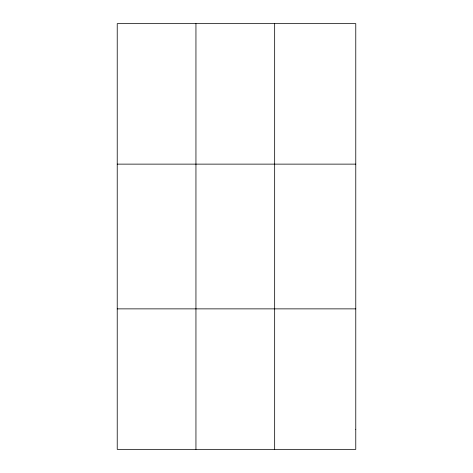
<?xml version="1.0" encoding="UTF-8"?>
<svg xmlns="http://www.w3.org/2000/svg" width="473" height="473" viewBox="0 0 473 473"><rect width="100%" height="100%" fill="white"/><g stroke="black" fill="none" stroke-linecap="round" stroke-linejoin="round"><path stroke-width="0.71" d="M195.946 23.65L195.946 449.35M274.665 23.65L274.665 449.35M117.227 164.131L355.773 164.131M117.227 308.869L355.773 308.869M355.773 429.283L355.773 449.35L117.227 449.35L117.227 23.65L355.773 23.65L355.773 429.283"/></g></svg>
